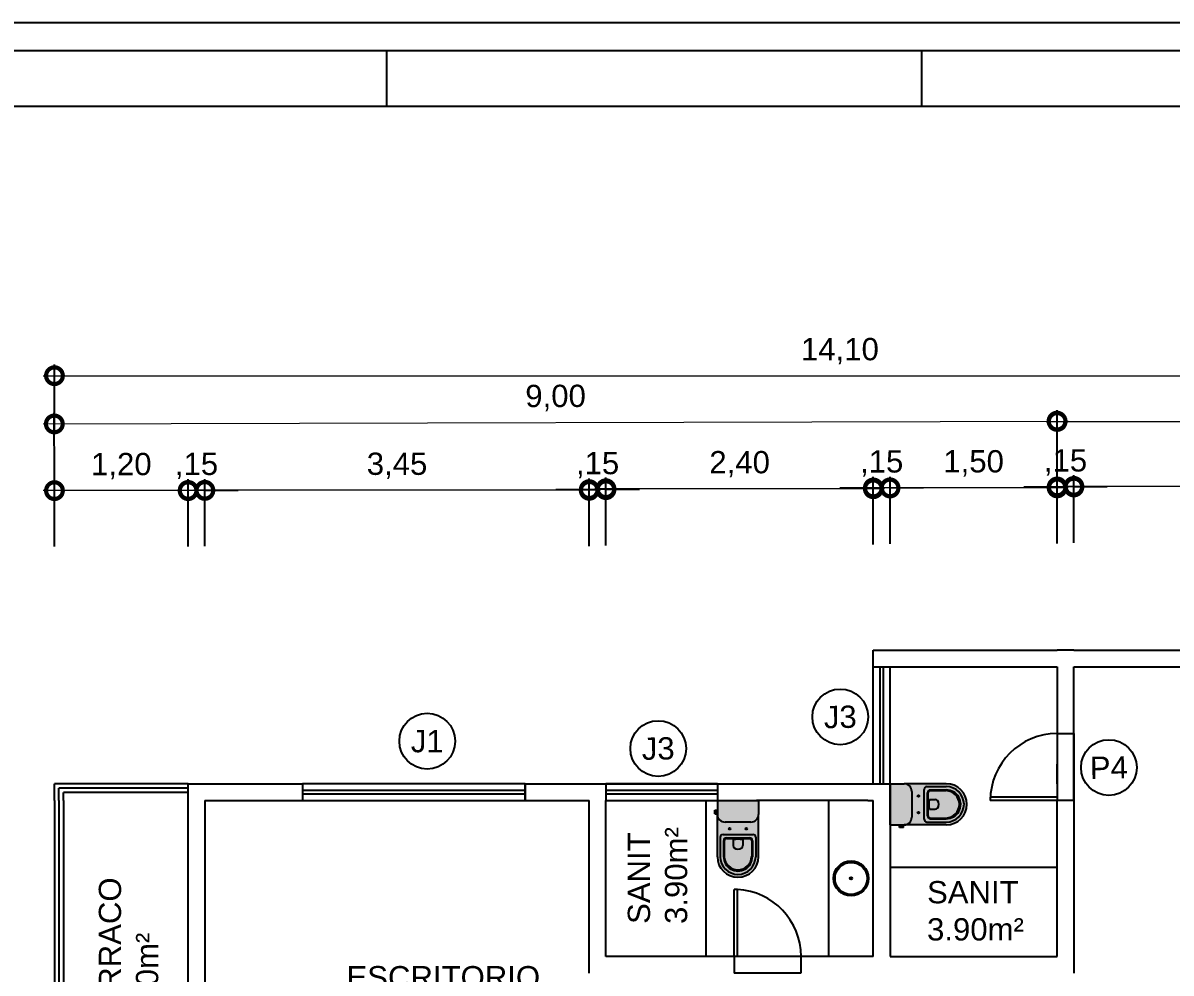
# Model space of a CAD drawing. Header units: metres. Extents: x -7 to 163, y 0 to 28.
# Drawn here: x 0.41 to 10.71, y 19.5 to 28.03 of the extents above; entities that cross this region are included whole.
import ezdxf
from ezdxf.enums import TextEntityAlignment as Align

# ---------------------------------------------------------------- set-up
doc = ezdxf.new("R2010")
doc.units = ezdxf.units.M
doc.header["$LTSCALE"] = 0.25
doc.layers.add('0_MRG_AUX', color=7, linetype='Continuous', true_color=0xecbcd1, plot=False)
for name, color, linetype in [('ARQ_ALV CT', 5, 'Continuous'), ('ARQ_ALV VS', 2, 'Continuous'), ('ARQ_ESQ CT', 30, 'Continuous'), ('ARQ_ESQ VS', 2, 'Continuous'), ('ARQ_MOB 01', 1, 'Continuous'), ('ARQ_PISO', 1, 'Continuous'), ('ARQ_SAN 01', 1, 'Continuous'), ('ARQ_SAN 02', 2, 'Continuous'), ('ARQ_TXT 01', 1, 'Continuous'), ('MRG_EXTERNA', 1, 'Continuous'), ('MRG_INTERNA', 2, 'Continuous'), ('SIMB_02', 2, 'Continuous'), ('SIMB_TXT', 1, 'Continuous')]:
    doc.layers.add(name, color=color, linetype=linetype)
doc.layers.add('ARQ_COTA_AZUL', color=5, linetype='Continuous', lineweight=20, true_color=0x0000ff)
doc.styles.add('Annot_2.0mm', font='arial.ttf', dxfattribs={"height": 2})
doc.styles.add('cota', font='arial.ttf')
doc.styles.add('SIMB', font='arial.ttf')
doc.dimstyles.new('Info 01 - annot', dxfattribs={"dimtxt": 2, "dimasz": 3, "dimexe": 1, "dimexo": 1, "dimgap": 1, "dimtad": 1, "dimzin": 4, "dimtxsty": 'cota', "dimblk": 'DOTSMALL', "dimcen": 2, "dimdle": 1, "dimclrd": 256, "dimclre": 256, "dimclrt": 1, "dimazin": 2, "dimtfac": 0.09, "dimtix": 1, "dimtmove": 2, "dimatfit": 2, "dimfxl": 5, "dimfxlon": 1, "dimtolj": 1, "dimtzin": 4, "dimlwd": -1, "dimarcsym": 1})

# ---------------------------------------------------------------- blocks, each defined once
blk = doc.blocks.new('COD_ESQ')
at = {"layer": 'SIMB_02'}
blk.add_circle((0, 0), 2.5, dxfattribs=at)
at = {"layer": 'SIMB_TXT', "style": 'SIMB'}
blk.add_attdef('CDESQ', text='', height=2, dxfattribs=at).set_placement((0, 0), align=Align.MIDDLE_CENTER)
blk = doc.blocks.new('VASO_BELL')
at = {"true_color": 0xffffff}
h = blk.add_hatch(color=7, dxfattribs=at)
h.dxf.hatch_style = 1
edge = h.paths.add_edge_path()
edge.add_line((0, 0), (0.37, 0))
edge.add_line((0.37, 0), (0.37, -0.126))
edge.add_line((0.37, -0.126), (0.37, -0.505))
edge.add_arc((0.185, -0.505), 0.185, 180, 360, ccw=False)
edge.add_line((0, -0.505), (0, -0.126))
edge.add_line((0, -0.126), (0, 0))
h = blk.add_hatch(color=7, dxfattribs=at)
h.dxf.hatch_style = 1
h.paths.add_polyline_path([(-0.007, -0.086), (-0.022, -0.086), (-0.022, -0.121), (-0.007, -0.121)])
h = blk.add_hatch(color=7, dxfattribs=at)
h.dxf.hatch_style = 1
h.paths.add_polyline_path([(0, -0.089), (-0.007, -0.089), (-0.007, -0.117), (0, -0.117)])
at = {"layer": 'ARQ_SAN 01'}
for p, q in [((0.056, -0.361), (0.056, -0.505)), ((0.062, -0.361), (0.062, -0.505)), ((0.082, -0.336), (0.288, -0.336)), ((0.082, -0.342), (0.288, -0.342)), ((0.141, -0.353), (0.141, -0.406)), ((0.229, -0.353), (0.229, -0.406)), ((0.308, -0.361), (0.308, -0.505)), ((0.314, -0.361), (0.314, -0.505))]:
    blk.add_line(p, q, dxfattribs=at)
for centre in [(0.11, -0.255), (0.26, -0.255)]:
    blk.add_circle(centre, 0.0075, dxfattribs=at)
for centre, radius, start, end in [((0.082, -0.361), 0.025, 90, 180), ((0.082, -0.361), 0.019, 90, 180), ((0.191, -0.592), 0.244, 91.4264, 101.8331), ((0.168, -0.406), 0.027, 180, 229.1678), ((0.179, -0.592), 0.244, 78.1669, 88.5736), ((0.202, -0.406), 0.027, 310.8322, 0), ((0.288, -0.361), 0.025, 0, 90), ((0.288, -0.361), 0.019, 0, 90), ((0.185, -0.505), 0.129, 179.7773, 0.2227), ((0.185, -0.499), 0.123, 182.6006, 357.3994), ((0.185, -0.386), 0.053, 229.1678, 310.8322)]:
    blk.add_arc(centre, radius, start, end, dxfattribs=at)
at = {"layer": 'ARQ_SAN 02'}
for p, q in [((0, 0), (0, -0.126)), ((0, 0), (0.37, 0)), ((0.37, 0), (0.37, -0.126)), ((-0.022, -0.086), (-0.007, -0.086)), ((-0.022, -0.121), (-0.022, -0.086)), ((-0.007, -0.121), (-0.007, -0.086)), ((0, -0.089), (-0.007, -0.089)), ((-0.022, -0.121), (-0.007, -0.121)), ((0, -0.117), (-0.007, -0.117)), ((0, -0.505), (0, -0.126)), ((0.301, -0.195), (0.069, -0.195)), ((0.37, -0.505), (0.37, -0.126)), ((0.051, -0.306), (0.319, -0.306)), ((0.026, -0.331), (0.026, -0.505)), ((0.344, -0.331), (0.344, -0.505))]:
    blk.add_line(p, q, dxfattribs=at)
for centre, radius, start, end in [((0.069, -0.126), 0.069, 180, 270), ((0.301, -0.126), 0.069, 270, 0), ((0.051, -0.331), 0.025, 90, 180), ((0.319, -0.331), 0.025, 0, 90), ((0.185, -0.505), 0.185, 180, 0), ((0.185, -0.505), 0.159, 180, 0)]:
    blk.add_arc(centre, radius, start, end, dxfattribs=at)
blk = doc.blocks.new('_DotSmall')
at = {"color": 0, "linetype": 'ByBlock', "const_width": 0.5}
blk.add_lwpolyline([(-0.0625, 0, 1), (0.0625, 0, 1)], format="xyb", close=True, dxfattribs=at)
blk = doc.blocks.new('*D62')
at = {"layer": 'ARQ_COTA_AZUL', "transparency": 16777216}
blk.add_line((-1.05, 17.748), (-1.05, 19.598), dxfattribs=at)
at = {"layer": 'ARQ_COTA_AZUL', "lineweight": -2, "transparency": 16777216}
for p, q in [((-0.55, 19.498), (-1.15, 19.498)), ((-0.55, 17.848), (-1.15, 17.848))]:
    blk.add_line(p, q, dxfattribs=at)
at = {"layer": 'ARQ_COTA_AZUL', "transparency": 16777216, "xscale": 0.3, "yscale": 0.3, "zscale": 0.3}
for p, rotation in [((-1.05, 19.498), 90), ((-1.05, 17.848), 270)]:
    blk.add_blockref('_DotSmall', p, dxfattribs=dict(at, rotation=rotation))
at = {"layer": 'ARQ_COTA_AZUL', "color": 1, "transparency": 16777216, "insert": (-1.27, 18.673), "char_height": 0.2, "attachment_point": 5, "rotation": 90, "style": 'cota'}
blk.add_mtext('\\A1;1,65', dxfattribs=at)
blk = doc.blocks.new('*D63')
at = {"layer": 'ARQ_COTA_AZUL', "transparency": 16777216}
for p, q in [((-1.038, 19.648), (-1.038, 19.948)), ((-1.038, 19.498), (-1.038, 19.648)), ((-1.038, 19.498), (-1.038, 19.198))]:
    blk.add_line(p, q, dxfattribs=at)
at = {"layer": 'ARQ_COTA_AZUL', "lineweight": -2, "transparency": 16777216}
for p, q in [((-0.538, 19.648), (-1.138, 19.648)), ((-0.538, 19.498), (-1.138, 19.498))]:
    blk.add_line(p, q, dxfattribs=at)
at = {"layer": 'ARQ_COTA_AZUL', "transparency": 16777216, "xscale": 0.3, "yscale": 0.3, "zscale": 0.3}
for p, rotation in [((-1.038, 19.648), 270), ((-1.038, 19.498), 90)]:
    blk.add_blockref('_DotSmall', p, dxfattribs=dict(at, rotation=rotation))
at = {"layer": 'ARQ_COTA_AZUL', "color": 1, "transparency": 16777216, "insert": (-1.258, 19.573), "char_height": 0.2, "attachment_point": 5, "rotation": 90, "style": 'cota'}
blk.add_mtext('\\A1;,15', dxfattribs=at)
blk = doc.blocks.new('*D64')
at = {"layer": 'ARQ_COTA_AZUL', "transparency": 16777216}
blk.add_line((-1.038, 19.548), (-1.038, 21.148), dxfattribs=at)
at = {"layer": 'ARQ_COTA_AZUL', "lineweight": -2, "transparency": 16777216}
for p, q in [((-0.538, 21.048), (-1.138, 21.048)), ((-0.538, 19.648), (-1.138, 19.648))]:
    blk.add_line(p, q, dxfattribs=at)
at = {"layer": 'ARQ_COTA_AZUL', "transparency": 16777216, "xscale": 0.3, "yscale": 0.3, "zscale": 0.3}
for p, rotation in [((-1.038, 21.048), 90), ((-1.038, 19.648), 270)]:
    blk.add_blockref('_DotSmall', p, dxfattribs=dict(at, rotation=rotation))
at = {"layer": 'ARQ_COTA_AZUL', "color": 1, "transparency": 16777216, "insert": (-1.258, 20.348), "char_height": 0.2, "attachment_point": 5, "rotation": 90, "style": 'cota'}
blk.add_mtext('\\A1;1,40', dxfattribs=at)
blk = doc.blocks.new('*D65')
at = {"layer": 'ARQ_COTA_AZUL', "transparency": 16777216}
for p, q in [((-1.038, 21.198), (-1.038, 21.498)), ((-1.038, 21.048), (-1.038, 21.198)), ((-1.038, 21.048), (-1.038, 20.748))]:
    blk.add_line(p, q, dxfattribs=at)
at = {"layer": 'ARQ_COTA_AZUL', "lineweight": -2, "transparency": 16777216}
for p, q in [((-0.538, 21.198), (-1.138, 21.198)), ((-0.538, 21.048), (-1.138, 21.048))]:
    blk.add_line(p, q, dxfattribs=at)
at = {"layer": 'ARQ_COTA_AZUL', "transparency": 16777216, "xscale": 0.3, "yscale": 0.3, "zscale": 0.3}
for p, rotation in [((-1.038, 21.198), 270), ((-1.038, 21.048), 90)]:
    blk.add_blockref('_DotSmall', p, dxfattribs=dict(at, rotation=rotation))
at = {"layer": 'ARQ_COTA_AZUL', "color": 1, "transparency": 16777216, "insert": (-1.258, 21.123), "char_height": 0.2, "attachment_point": 5, "rotation": 90, "style": 'cota'}
blk.add_mtext('\\A1;,15', dxfattribs=at)
blk = doc.blocks.new('*D66')
at = {"layer": 'ARQ_COTA_AZUL', "transparency": 16777216}
blk.add_line((-1.038, 21.098), (-1.038, 22.348), dxfattribs=at)
at = {"layer": 'ARQ_COTA_AZUL', "lineweight": -2, "transparency": 16777216}
for p, q in [((-0.538, 22.248), (-1.138, 22.248)), ((-0.538, 21.198), (-1.138, 21.198))]:
    blk.add_line(p, q, dxfattribs=at)
at = {"layer": 'ARQ_COTA_AZUL', "transparency": 16777216, "xscale": 0.3, "yscale": 0.3, "zscale": 0.3}
for p, rotation in [((-1.038, 22.248), 90), ((-1.038, 21.198), 270)]:
    blk.add_blockref('_DotSmall', p, dxfattribs=dict(at, rotation=rotation))
at = {"layer": 'ARQ_COTA_AZUL', "color": 1, "transparency": 16777216, "insert": (-1.258, 21.723), "char_height": 0.2, "attachment_point": 5, "rotation": 90, "style": 'cota'}
blk.add_mtext('\\A1;1,05', dxfattribs=at)
blk = doc.blocks.new('*D67')
at = {"layer": 'ARQ_COTA_AZUL', "transparency": 16777216}
for p, q in [((-1.041, 22.398), (-1.041, 22.698)), ((-1.041, 22.248), (-1.041, 22.398)), ((-1.041, 22.248), (-1.041, 21.948))]:
    blk.add_line(p, q, dxfattribs=at)
at = {"layer": 'ARQ_COTA_AZUL', "lineweight": -2, "transparency": 16777216}
for p, q in [((-0.541, 22.398), (-1.141, 22.398)), ((-0.541, 22.248), (-1.141, 22.248))]:
    blk.add_line(p, q, dxfattribs=at)
at = {"layer": 'ARQ_COTA_AZUL', "transparency": 16777216, "xscale": 0.3, "yscale": 0.3, "zscale": 0.3}
for p, rotation in [((-1.041, 22.398), 270), ((-1.041, 22.248), 90)]:
    blk.add_blockref('_DotSmall', p, dxfattribs=dict(at, rotation=rotation))
at = {"layer": 'ARQ_COTA_AZUL', "color": 1, "transparency": 16777216, "insert": (-1.261, 22.323), "char_height": 0.2, "attachment_point": 5, "rotation": 90, "style": 'cota'}
blk.add_mtext('\\A1;,15', dxfattribs=at)
blk = doc.blocks.new('*D71')
at = {"layer": 'ARQ_COTA_AZUL', "lineweight": -2, "transparency": 16777216}
for p, q in [((9.842, 23.367), (9.842, 23.967)), ((13.342, 23.367), (13.342, 23.967))]:
    blk.add_line(p, q, dxfattribs=at)
at = {"layer": 'ARQ_COTA_AZUL', "transparency": 16777216}
blk.add_line((13.442, 23.867), (9.742, 23.867), dxfattribs=at)
at = {"layer": 'ARQ_COTA_AZUL', "transparency": 16777216, "xscale": 0.3, "yscale": 0.3, "zscale": 0.3, "rotation": 180}
blk.add_blockref('_DotSmall', (9.842, 23.867), dxfattribs=at)
at = {"layer": 'ARQ_COTA_AZUL', "transparency": 16777216, "xscale": 0.3, "yscale": 0.3, "zscale": 0.3}
blk.add_blockref('_DotSmall', (13.342, 23.867), dxfattribs=at)
at = {"layer": 'ARQ_COTA_AZUL', "color": 1, "transparency": 16777216, "insert": (11.592, 24.087), "char_height": 0.2, "attachment_point": 5, "style": 'cota'}
blk.add_mtext('\\A1;3,50', dxfattribs=at)
blk = doc.blocks.new('*D72')
at = {"layer": 'ARQ_COTA_AZUL', "lineweight": -2, "transparency": 16777216}
for p, q in [((9.692, 23.362), (9.692, 23.962)), ((9.842, 23.362), (9.842, 23.962))]:
    blk.add_line(p, q, dxfattribs=at)
at = {"layer": 'ARQ_COTA_AZUL', "transparency": 16777216}
for p, q in [((9.692, 23.862), (9.392, 23.862)), ((9.842, 23.862), (9.692, 23.862)), ((9.842, 23.862), (10.142, 23.862))]:
    blk.add_line(p, q, dxfattribs=at)
at = {"layer": 'ARQ_COTA_AZUL', "transparency": 16777216, "xscale": 0.3, "yscale": 0.3, "zscale": 0.3}
blk.add_blockref('_DotSmall', (9.692, 23.862), dxfattribs=at)
at = {"layer": 'ARQ_COTA_AZUL', "transparency": 16777216, "xscale": 0.3, "yscale": 0.3, "zscale": 0.3, "rotation": 180}
blk.add_blockref('_DotSmall', (9.842, 23.862), dxfattribs=at)
at = {"layer": 'ARQ_COTA_AZUL', "color": 1, "transparency": 16777216, "insert": (9.767, 24.082), "char_height": 0.2, "attachment_point": 5, "style": 'cota'}
blk.add_mtext('\\A1;,15', dxfattribs=at)
blk = doc.blocks.new('*D73')
at = {"layer": 'ARQ_COTA_AZUL', "lineweight": -2, "transparency": 16777216}
for p, q in [((8.192, 23.354), (8.192, 23.954)), ((9.692, 23.354), (9.692, 23.954))]:
    blk.add_line(p, q, dxfattribs=at)
at = {"layer": 'ARQ_COTA_AZUL', "transparency": 16777216}
blk.add_line((9.792, 23.854), (8.092, 23.854), dxfattribs=at)
at = {"layer": 'ARQ_COTA_AZUL', "transparency": 16777216, "xscale": 0.3, "yscale": 0.3, "zscale": 0.3, "rotation": 180}
blk.add_blockref('_DotSmall', (8.192, 23.854), dxfattribs=at)
at = {"layer": 'ARQ_COTA_AZUL', "transparency": 16777216, "xscale": 0.3, "yscale": 0.3, "zscale": 0.3}
blk.add_blockref('_DotSmall', (9.692, 23.854), dxfattribs=at)
at = {"layer": 'ARQ_COTA_AZUL', "color": 1, "transparency": 16777216, "insert": (8.942, 24.074), "char_height": 0.2, "attachment_point": 5, "style": 'cota'}
blk.add_mtext('\\A1;1,50', dxfattribs=at)
blk = doc.blocks.new('*D74')
at = {"layer": 'ARQ_COTA_AZUL', "lineweight": -2, "transparency": 16777216}
for p, q in [((8.042, 23.353), (8.042, 23.953)), ((8.192, 23.353), (8.192, 23.953))]:
    blk.add_line(p, q, dxfattribs=at)
at = {"layer": 'ARQ_COTA_AZUL', "transparency": 16777216}
for p, q in [((8.042, 23.853), (7.742, 23.853)), ((8.192, 23.853), (8.042, 23.853)), ((8.192, 23.853), (8.492, 23.853))]:
    blk.add_line(p, q, dxfattribs=at)
at = {"layer": 'ARQ_COTA_AZUL', "transparency": 16777216, "xscale": 0.3, "yscale": 0.3, "zscale": 0.3}
blk.add_blockref('_DotSmall', (8.042, 23.853), dxfattribs=at)
at = {"layer": 'ARQ_COTA_AZUL', "transparency": 16777216, "xscale": 0.3, "yscale": 0.3, "zscale": 0.3, "rotation": 180}
blk.add_blockref('_DotSmall', (8.192, 23.853), dxfattribs=at)
at = {"layer": 'ARQ_COTA_AZUL', "color": 1, "transparency": 16777216, "insert": (8.117, 24.073), "char_height": 0.2, "attachment_point": 5, "style": 'cota'}
blk.add_mtext('\\A1;,15', dxfattribs=at)
blk = doc.blocks.new('*D75')
at = {"layer": 'ARQ_COTA_AZUL', "lineweight": -2, "transparency": 16777216}
for p, q in [((5.642, 23.346), (5.642, 23.946)), ((8.042, 23.346), (8.042, 23.946))]:
    blk.add_line(p, q, dxfattribs=at)
at = {"layer": 'ARQ_COTA_AZUL', "transparency": 16777216}
blk.add_line((8.142, 23.846), (5.542, 23.846), dxfattribs=at)
at = {"layer": 'ARQ_COTA_AZUL', "transparency": 16777216, "xscale": 0.3, "yscale": 0.3, "zscale": 0.3, "rotation": 180}
blk.add_blockref('_DotSmall', (5.642, 23.846), dxfattribs=at)
at = {"layer": 'ARQ_COTA_AZUL', "transparency": 16777216, "xscale": 0.3, "yscale": 0.3, "zscale": 0.3}
blk.add_blockref('_DotSmall', (8.042, 23.846), dxfattribs=at)
at = {"layer": 'ARQ_COTA_AZUL', "color": 1, "transparency": 16777216, "insert": (6.842, 24.066), "char_height": 0.2, "attachment_point": 5, "style": 'cota'}
blk.add_mtext('\\A1;2,40', dxfattribs=at)
blk = doc.blocks.new('*D76')
at = {"layer": 'ARQ_COTA_AZUL', "lineweight": -2, "transparency": 16777216}
for p, q in [((5.492, 23.338), (5.492, 23.938)), ((5.642, 23.338), (5.642, 23.938))]:
    blk.add_line(p, q, dxfattribs=at)
at = {"layer": 'ARQ_COTA_AZUL', "transparency": 16777216}
for p, q in [((5.492, 23.838), (5.192, 23.838)), ((5.642, 23.838), (5.492, 23.838)), ((5.642, 23.838), (5.942, 23.838))]:
    blk.add_line(p, q, dxfattribs=at)
at = {"layer": 'ARQ_COTA_AZUL', "transparency": 16777216, "xscale": 0.3, "yscale": 0.3, "zscale": 0.3}
blk.add_blockref('_DotSmall', (5.492, 23.838), dxfattribs=at)
at = {"layer": 'ARQ_COTA_AZUL', "transparency": 16777216, "xscale": 0.3, "yscale": 0.3, "zscale": 0.3, "rotation": 180}
blk.add_blockref('_DotSmall', (5.642, 23.838), dxfattribs=at)
at = {"layer": 'ARQ_COTA_AZUL', "color": 1, "transparency": 16777216, "insert": (5.567, 24.058), "char_height": 0.2, "attachment_point": 5, "style": 'cota'}
blk.add_mtext('\\A1;,15', dxfattribs=at)
blk = doc.blocks.new('*D77')
at = {"layer": 'ARQ_COTA_AZUL', "lineweight": -2, "transparency": 16777216}
for p, q in [((2.042, 23.332), (2.042, 23.932)), ((5.492, 23.332), (5.492, 23.932))]:
    blk.add_line(p, q, dxfattribs=at)
at = {"layer": 'ARQ_COTA_AZUL', "transparency": 16777216}
blk.add_line((5.592, 23.832), (1.942, 23.832), dxfattribs=at)
at = {"layer": 'ARQ_COTA_AZUL', "transparency": 16777216, "xscale": 0.3, "yscale": 0.3, "zscale": 0.3, "rotation": 180}
blk.add_blockref('_DotSmall', (2.042, 23.832), dxfattribs=at)
at = {"layer": 'ARQ_COTA_AZUL', "transparency": 16777216, "xscale": 0.3, "yscale": 0.3, "zscale": 0.3}
blk.add_blockref('_DotSmall', (5.492, 23.832), dxfattribs=at)
at = {"layer": 'ARQ_COTA_AZUL', "color": 1, "transparency": 16777216, "insert": (3.767, 24.052), "char_height": 0.2, "attachment_point": 5, "style": 'cota'}
blk.add_mtext('\\A1;3,45', dxfattribs=at)
blk = doc.blocks.new('*D78')
at = {"layer": 'ARQ_COTA_AZUL', "lineweight": -2, "transparency": 16777216}
for p, q in [((1.892, 23.331), (1.892, 23.931)), ((2.042, 23.331), (2.042, 23.931))]:
    blk.add_line(p, q, dxfattribs=at)
at = {"layer": 'ARQ_COTA_AZUL', "transparency": 16777216}
for p, q in [((1.892, 23.831), (1.592, 23.831)), ((2.042, 23.831), (1.892, 23.831)), ((2.042, 23.831), (2.342, 23.831))]:
    blk.add_line(p, q, dxfattribs=at)
at = {"layer": 'ARQ_COTA_AZUL', "transparency": 16777216, "xscale": 0.3, "yscale": 0.3, "zscale": 0.3}
blk.add_blockref('_DotSmall', (1.892, 23.831), dxfattribs=at)
at = {"layer": 'ARQ_COTA_AZUL', "transparency": 16777216, "xscale": 0.3, "yscale": 0.3, "zscale": 0.3, "rotation": 180}
blk.add_blockref('_DotSmall', (2.042, 23.831), dxfattribs=at)
at = {"layer": 'ARQ_COTA_AZUL', "color": 1, "transparency": 16777216, "insert": (1.967, 24.051), "char_height": 0.2, "attachment_point": 5, "style": 'cota'}
blk.add_mtext('\\A1;,15', dxfattribs=at)
blk = doc.blocks.new('*D79')
at = {"layer": 'ARQ_COTA_AZUL', "lineweight": -2, "transparency": 16777216}
for p, q in [((0.692, 23.329), (0.692, 23.929)), ((1.892, 23.329), (1.892, 23.929))]:
    blk.add_line(p, q, dxfattribs=at)
at = {"layer": 'ARQ_COTA_AZUL', "transparency": 16777216}
blk.add_line((1.992, 23.829), (0.592, 23.829), dxfattribs=at)
at = {"layer": 'ARQ_COTA_AZUL', "transparency": 16777216, "xscale": 0.3, "yscale": 0.3, "zscale": 0.3, "rotation": 180}
blk.add_blockref('_DotSmall', (0.692, 23.829), dxfattribs=at)
at = {"layer": 'ARQ_COTA_AZUL', "transparency": 16777216, "xscale": 0.3, "yscale": 0.3, "zscale": 0.3}
blk.add_blockref('_DotSmall', (1.892, 23.829), dxfattribs=at)
at = {"layer": 'ARQ_COTA_AZUL', "color": 1, "transparency": 16777216, "insert": (1.292, 24.049), "char_height": 0.2, "attachment_point": 5, "style": 'cota'}
blk.add_mtext('\\A1;1,20', dxfattribs=at)
blk = doc.blocks.new('FORMATO_A2mmD')
at = {"layer": '0_MRG_AUX'}
blk.add_lwpolyline([(5, -5), (5, 425), (-599, 425), (-599, -5)], close=True, dxfattribs=at)
at = {"layer": 'MRG_EXTERNA'}
blk.add_lwpolyline([(0, 0), (0, 420), (-594, 420), (-594, 0)], close=True, dxfattribs=at)
at = {"layer": 'MRG_INTERNA'}
for p, q in [((-377, 410), (-377, 420)), ((-377, 410), (-377, 420)), ((-281, 410), (-281, 420))]:
    blk.add_line(p, q, dxfattribs=at)
blk.add_lwpolyline([(-569, 410), (-569, 10), (-10, 10), (-10, 410)], close=True, dxfattribs=at)
blk = doc.blocks.new('*D84')
at = {"layer": 'ARQ_COTA_AZUL', "lineweight": -2, "transparency": 16777216}
for p, q in [((0.692, 23.929), (0.69, 24.528)), ((9.692, 23.954), (9.691, 24.553))]:
    blk.add_line(p, q, dxfattribs=at)
at = {"layer": 'ARQ_COTA_AZUL', "transparency": 16777216}
blk.add_line((0.591, 24.428), (9.791, 24.453), dxfattribs=at)
at = {"layer": 'ARQ_COTA_AZUL', "transparency": 16777216, "xscale": 0.3, "yscale": 0.3, "zscale": 0.3}
for p, rotation in [((9.691, 24.453), 0.1603996138018162), ((0.691, 24.428), 180.1603996138018)]:
    blk.add_blockref('_DotSmall', p, dxfattribs=dict(at, rotation=rotation))
at = {"layer": 'ARQ_COTA_AZUL', "color": 1, "transparency": 16777216, "insert": (5.19, 24.661), "char_height": 0.2, "attachment_point": 5, "rotation": 0.1604, "style": 'cota'}
blk.add_mtext('\\A1;9,00', dxfattribs=at)
blk = doc.blocks.new('*D85')
at = {"layer": 'ARQ_COTA_AZUL', "lineweight": -2, "transparency": 16777216}
for p, q in [((9.692, 23.95), (9.692, 24.55)), ((13.492, 23.95), (13.492, 24.55))]:
    blk.add_line(p, q, dxfattribs=at)
at = {"layer": 'ARQ_COTA_AZUL', "transparency": 16777216}
blk.add_line((9.592, 24.45), (13.592, 24.45), dxfattribs=at)
at = {"layer": 'ARQ_COTA_AZUL', "transparency": 16777216, "xscale": 0.3, "yscale": 0.3, "zscale": 0.3, "rotation": 180}
blk.add_blockref('_DotSmall', (9.692, 24.45), dxfattribs=at)
at = {"layer": 'ARQ_COTA_AZUL', "transparency": 16777216, "xscale": 0.3, "yscale": 0.3, "zscale": 0.3}
blk.add_blockref('_DotSmall', (13.492, 24.45), dxfattribs=at)
at = {"layer": 'ARQ_COTA_AZUL', "color": 1, "transparency": 16777216, "insert": (11.592, 24.67), "char_height": 0.2, "attachment_point": 5, "style": 'cota'}
blk.add_mtext('\\A1;3,80', dxfattribs=at)
blk = doc.blocks.new('*D87')
at = {"layer": 'ARQ_COTA_AZUL', "lineweight": -2, "transparency": 16777216}
for p, q in [((0.692, 24.361), (0.692, 24.961)), ((14.792, 24.361), (14.792, 24.961))]:
    blk.add_line(p, q, dxfattribs=at)
at = {"layer": 'ARQ_COTA_AZUL', "transparency": 16777216}
blk.add_line((0.592, 24.861), (14.892, 24.861), dxfattribs=at)
at = {"layer": 'ARQ_COTA_AZUL', "transparency": 16777216, "xscale": 0.3, "yscale": 0.3, "zscale": 0.3, "rotation": 180}
blk.add_blockref('_DotSmall', (0.692, 24.861), dxfattribs=at)
at = {"layer": 'ARQ_COTA_AZUL', "transparency": 16777216, "xscale": 0.3, "yscale": 0.3, "zscale": 0.3}
blk.add_blockref('_DotSmall', (14.792, 24.861), dxfattribs=at)
at = {"layer": 'ARQ_COTA_AZUL', "color": 1, "transparency": 16777216, "insert": (7.742, 25.081), "char_height": 0.2, "attachment_point": 5, "style": 'cota'}
blk.add_mtext('\\A1;14,10', dxfattribs=at)

msp = doc.modelspace()

# ---------------------------------------------------------------- linework, layer by layer
at = {"layer": 'ARQ_ALV CT'}
for p, q in [((8.042, 22.248), (8.042, 22.398)), ((8.042, 22.398), (9.692, 22.398)), ((9.842, 22.398), (9.692, 22.398)), ((9.842, 22.398), (13.342, 22.398)), ((8.192, 22.248), (9.692, 22.248)), ((9.692, 22.248), (9.692, 21.198)), ((9.842, 21.373), (9.842, 22.248)), ((9.842, 22.248), (13.342, 22.248)), ((9.692, 21.198), (9.692, 21.373)), ((9.842, 21.048), (9.842, 21.373)), ((0.692, 21.048), (0.692, 21.198)), ((1.892, 21.198), (0.692, 21.198)), ((1.892, 21.158), (0.732, 21.158)), ((0.732, 21.048), (0.732, 21.158)), ((1.892, 21.198), (2.917, 21.198)), ((1.892, 21.048), (1.892, 21.198)), ((4.917, 21.198), (6.992, 21.198)), ((6.992, 21.198), (8.042, 21.198)), ((7.992, 21.198), (8.042, 21.198)), ((8.192, 21.198), (8.192, 21.048)), ((9.692, 21.198), (9.692, 21.048)), ((0.692, 21.048), (0.692, 17.848)), ((0.732, 21.048), (0.732, 17.848)), ((1.892, 21.118), (0.772, 21.118)), ((0.772, 21.048), (0.772, 21.118)), ((0.772, 21.048), (0.772, 17.848)), ((1.892, 18.748), (1.892, 21.048)), ((2.042, 21.048), (2.917, 21.048)), ((2.042, 21.048), (2.917, 21.048)), ((2.042, 21.048), (2.042, 18.748)), ((4.917, 21.048), (5.492, 21.048)), ((4.917, 21.048), (5.492, 21.048)), ((5.492, 19.498), (5.492, 21.048)), ((5.642, 19.648), (5.642, 21.048)), ((5.642, 21.048), (5.792, 21.048)), ((5.642, 21.048), (5.792, 21.048)), ((5.942, 21.048), (6.992, 21.048)), ((5.942, 21.048), (6.992, 21.048)), ((7.992, 21.048), (6.992, 21.048)), ((7.992, 21.048), (8.042, 21.048)), ((7.992, 21.048), (8.042, 21.048)), ((8.042, 19.648), (8.042, 21.048)), ((8.192, 21.048), (8.192, 19.648)), ((9.692, 19.648), (9.692, 21.048)), ((9.842, 21.048), (9.842, 19.498)), ((8.042, 19.648), (5.642, 19.648)), ((6.792, 19.648), (6.792, 19.498)), ((7.392, 19.648), (7.392, 19.498)), ((8.192, 19.648), (9.692, 19.648)), ((7.392, 19.498), (6.792, 19.498))]:
    msp.add_line(p, q, dxfattribs=at)
at = {"layer": 'ARQ_ALV VS'}
for p, q in [((2.917, 21.198), (2.917, 21.048)), ((4.917, 21.198), (2.917, 21.198)), ((4.917, 21.198), (4.917, 21.048)), ((4.917, 21.048), (4.917, 21.198)), ((6.642, 21.198), (5.642, 21.198)), ((2.917, 21.048), (4.917, 21.048)), ((5.642, 21.048), (6.642, 21.048))]:
    msp.add_line(p, q, dxfattribs=at)
at = {"layer": 'ARQ_ESQ CT'}
for p, q in [((8.102, 21.198), (8.102, 22.248)), ((8.132, 21.198), (8.132, 22.248)), ((4.917, 21.138), (2.917, 21.138)), ((6.642, 21.138), (5.642, 21.138)), ((2.917, 21.108), (4.917, 21.108)), ((5.642, 21.108), (6.642, 21.108)), ((6.542, 19.648), (6.542, 21.048)), ((9.692, 21.078), (9.092, 21.078)), ((9.092, 21.078), (9.092, 21.048)), ((9.692, 21.048), (9.092, 21.048)), ((9.692, 21.078), (9.692, 21.048)), ((8.192, 20.448), (9.692, 20.448)), ((6.792, 19.648), (6.792, 20.248)), ((6.822, 20.248), (6.792, 20.248)), ((6.822, 19.648), (6.822, 20.248))]:
    msp.add_line(p, q, dxfattribs=at)
msp.add_lwpolyline([(9.842, 19.528), (9.842, 19.528)], close=True, dxfattribs=at)
at = {"layer": 'ARQ_ESQ VS'}
for p, q in [((8.042, 21.198), (8.042, 22.248)), ((8.042, 22.248), (8.192, 22.248)), ((8.192, 21.198), (8.192, 22.248)), ((5.642, 21.198), (5.642, 21.048)), ((6.642, 21.198), (6.642, 21.048)), ((8.042, 21.198), (8.192, 21.198)), ((8.042, 19.648), (8.042, 20.348))]:
    msp.add_line(p, q, dxfattribs=at)
msp.add_arc((6.792, 19.648), 0.601, 0, 87.1376, dxfattribs=at)
at = {"layer": 'ARQ_PISO'}
for p, q in [((9.692, 21.648), (9.842, 21.648)), ((9.692, 21.648), (9.692, 21.078)), ((9.842, 21.648), (9.842, 21.048)), ((7.642, 19.648), (7.642, 21.048)), ((9.842, 21.048), (9.692, 21.048)), ((7.392, 19.648), (6.792, 19.648)), ((7.392, 19.498), (6.792, 19.498))]:
    msp.add_line(p, q, dxfattribs=at)
msp.add_arc((9.692, 21.048), 0.6, 90, 180, dxfattribs=at)
at = {"layer": 'ARQ_SAN 01'}
for radius in [0.157, 0.144, 0.0114]:
    msp.add_circle((7.842, 20.348), radius, dxfattribs=at)

# ---------------------------------------------------------------- block references
at = {"layer": 'ARQ_ALV CT', "xscale": 0.05, "yscale": 0.05, "zscale": 0.05}
msp.add_blockref('FORMATO_A2mmD', (22.526, 6.778), dxfattribs=at)
at = {"layer": 'ARQ_ESQ VS', "xscale": 0.1, "yscale": 0.1, "zscale": 0.1, "rotation": 1}
for p, values in [((7.745, 21.798), {'CDESQ': 'J3'}), ((6.111, 21.514), {'CDESQ': 'J3'}), ((10.156, 21.343), {'CDESQ': 'P4'})]:
    msp.add_blockref('COD_ESQ', p, dxfattribs=at).add_auto_attribs(values)
at = {"layer": 'ARQ_ESQ VS', "xscale": 0.1, "yscale": 0.1, "zscale": 0.1}
msp.add_blockref('COD_ESQ', (4.038, 21.58), dxfattribs=at).add_auto_attribs({'CDESQ': 'J1'})
at = {"layer": 'ARQ_MOB 01', "rotation": 90}
msp.add_blockref('VASO_BELL', (8.192, 20.828), dxfattribs=at)
at = {"layer": 'ARQ_MOB 01'}
msp.add_blockref('VASO_BELL', (6.642, 21.048), dxfattribs=at)

# ---------------------------------------------------------------- texts
at = {"layer": 'ARQ_TXT 01', "char_height": 0.2, "attachment_point": 1, "rotation": 90, "style": 'Annot_2.0mm'}
for s, insert, width in [('SANIT\\P3.90m²', (5.838, 19.939), 0.25938), ('TERRACO\\P4.20m²', (1.09, 18.991), 0.2882)]:
    msp.add_mtext(s, dxfattribs=dict(at, insert=insert, width=width))
at = {"layer": 'ARQ_TXT 01', "char_height": 0.2, "attachment_point": 1, "style": 'Annot_2.0mm'}
for s, insert, width in [('SANIT\\P3.90m²', (8.524, 20.324), 0.54335), ('ESCRITORIO\\P12.77m²', (3.313, 19.561), 0.11799)]:
    msp.add_mtext(s, dxfattribs=dict(at, insert=insert, width=width))

# ---------------------------------------------------------------- dimensions: what is measured, and where the dimension line sits
at = {"layer": 'ARQ_COTA_AZUL'}
for base, p1, p2, picture, middle in [((14.792, 24.861), (0.692, 21.198), (14.792, 21.348), '*D87', (7.742, 25.081)), ((13.492, 24.45), (9.692, 22.248), (13.492, 22.248), '*D85', (11.592, 24.67)), ((9.842, 23.867), (13.342, 22.248), (9.842, 22.248), '*D71', (11.592, 24.087)), ((0.692, 23.829), (1.892, 21.118), (0.692, 21.118), '*D79', (1.292, 24.049)), ((1.892, 23.831), (2.042, 21.048), (1.892, 21.048), '*D78', (1.967, 24.051)), ((2.042, 23.832), (5.492, 21.048), (2.042, 21.048), '*D77', (3.767, 24.052)), ((5.492, 23.838), (5.642, 21.048), (5.492, 21.048), '*D76', (5.567, 24.058)), ((5.642, 23.846), (8.042, 21.198), (5.642, 21.198), '*D75', (6.842, 24.066)), ((8.042, 23.853), (8.192, 22.248), (8.042, 22.248), '*D74', (8.117, 24.073)), ((8.192, 23.854), (9.692, 22.248), (8.192, 22.248), '*D73', (8.942, 24.074)), ((9.692, 23.862), (9.842, 22.248), (9.692, 22.248), '*D72', (9.767, 24.082))]:
    dim = msp.add_linear_dim(base=base, p1=p1, p2=p2, dimstyle='Info 01 - annot', dxfattribs=at)
    dim.commit()
    dim.dimension.update_dxf_attribs({"geometry": picture, "text_midpoint": middle})
dim = msp.add_aligned_dim(p1=(0.692, 23.829), p2=(9.693, 23.854), distance=0.599, dimstyle='Info 01 - annot', dxfattribs=at)
dim.commit()
dim.dimension.update_dxf_attribs({"geometry": '*D84', "text_midpoint": (5.19, 24.661)})
for base, p1, p2, picture, middle in [((-1.041, 22.398), (8.102, 22.248), (8.102, 22.398), '*D67', (-1.261, 22.323)), ((-1.038, 22.248), (10.018, 21.198), (10.018, 22.248), '*D66', (-1.258, 21.723)), ((-1.038, 21.198), (3.868, 21.048), (3.868, 21.198), '*D65', (-1.258, 21.123)), ((-1.038, 21.048), (7.468, 19.648), (7.468, 21.048), '*D64', (-1.258, 20.348)), ((-1.038, 19.648), (8.368, 19.498), (8.368, 19.648), '*D63', (-1.258, 19.573)), ((-1.05, 19.498), (8.368, 17.848), (8.368, 19.498), '*D62', (-1.27, 18.673))]:
    dim = msp.add_linear_dim(base=base, p1=p1, p2=p2, angle=90, dimstyle='Info 01 - annot', dxfattribs=at)
    dim.commit()
    dim.dimension.update_dxf_attribs({"geometry": picture, "text_midpoint": middle})

doc.saveas('drawing.dxf')
